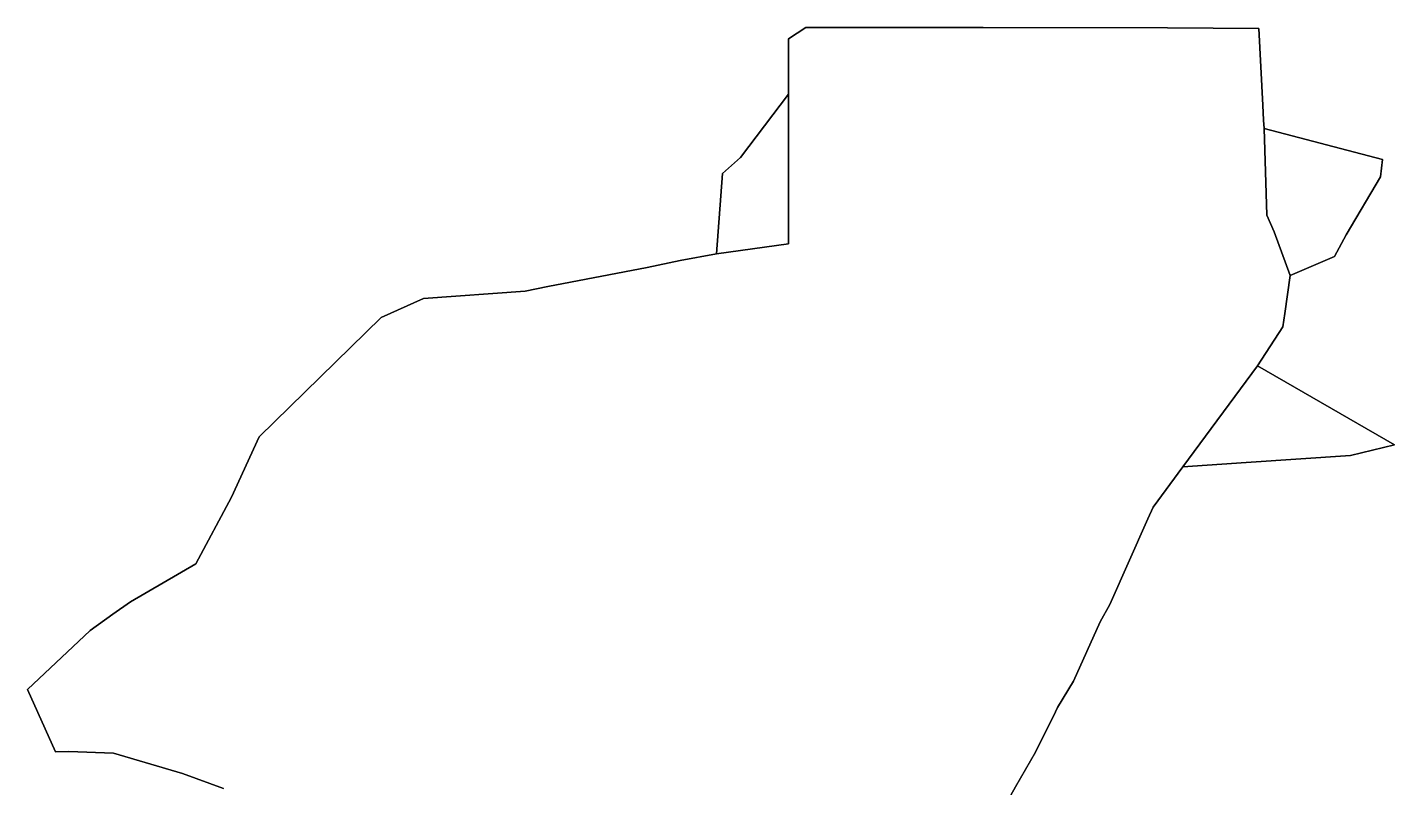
# Model space of a CAD drawing. Extents: x -81.91 to -76.23, y 42.63 to 48.59.
# Drawn here: x -81.91 to -76.23, y 45.43 to 48.59 of the extents above; entities that cross this region are included whole.
import ezdxf

# ---------------------------------------------------------------- set-up
doc = ezdxf.new("R2010")
doc.units = 0
doc.header["$MEASUREMENT"] = 0
doc.layers.add('GEO_', color=7, linetype='Continuous')

msp = doc.modelspace()

# ---------------------------------------------------------------- linework, layer by layer
at = {"layer": 'GEO_', "color": 7, "true_color": 0xffffff}
for p, q in [((-78.75, 48.5427), (-78.6778, 48.5887)), ((-78.75, 48.5427), (-78.6778, 48.5887)), ((-78.75, 48.5427), (-78.6778, 48.5887)), ((-78.6778, 48.5887), (-78.75, 48.5427)), ((-78.75, 48.5427), (-78.6778, 48.5887)), ((-78.75, 48.5427), (-78.6778, 48.5887)), ((-78.75, 48.5427), (-78.6778, 48.5887)), ((-78.6778, 48.5887), (-78.75, 48.5427)), ((-78.75, 48.5427), (-78.6778, 48.5887)), ((-78.75, 48.5427), (-78.6778, 48.5887)), ((-78.75, 48.5427), (-78.6778, 48.5887)), ((-78.6778, 48.5887), (-78.75, 48.5427)), ((-78.6778, 48.5887), (-78.35, 48.5887)), ((-78.6778, 48.5887), (-78.35, 48.5887)), ((-78.6778, 48.5887), (-78.6778, 48.5887)), ((-78.6778, 48.5887), (-78.35, 48.5887)), ((-78.35, 48.5887), (-78.6778, 48.5887)), ((-78.6778, 48.5887), (-78.35, 48.5887)), ((-78.6778, 48.5887), (-78.35, 48.5887)), ((-78.6778, 48.5887), (-78.6778, 48.5887)), ((-78.6778, 48.5887), (-78.35, 48.5887)), ((-78.35, 48.5887), (-78.6778, 48.5887)), ((-78.6778, 48.5887), (-78.35, 48.5887)), ((-78.6778, 48.5887), (-78.35, 48.5887)), ((-78.6778, 48.5887), (-78.6778, 48.5887)), ((-78.6778, 48.5887), (-78.35, 48.5887)), ((-78.35, 48.5887), (-78.6778, 48.5887)), ((-78.35, 48.5887), (-77.9419, 48.5899)), ((-77.9419, 48.5899), (-78.35, 48.5887)), ((-78.35, 48.5887), (-77.9419, 48.5899)), ((-77.9419, 48.5899), (-78.35, 48.5887)), ((-78.35, 48.5887), (-77.9419, 48.5899)), ((-77.9419, 48.5899), (-78.35, 48.5887)), ((-78.35, 48.5887), (-78.35, 48.5887)), ((-78.35, 48.5887), (-78.35, 48.5887)), ((-78.35, 48.5887), (-78.35, 48.5887)), ((-78.35, 48.5887), (-78.35, 48.5887)), ((-78.35, 48.5887), (-78.35, 48.5887)), ((-78.35, 48.5887), (-78.35, 48.5887)), ((-77.9419, 48.5899), (-77.1767, 48.5872)), ((-77.9419, 48.5899), (-77.1767, 48.5872)), ((-77.9419, 48.5899), (-77.9419, 48.5899)), ((-77.9419, 48.5899), (-77.1767, 48.5872)), ((-77.1767, 48.5872), (-77.9419, 48.5899)), ((-77.9419, 48.5899), (-77.1767, 48.5872)), ((-77.9419, 48.5899), (-77.1767, 48.5872)), ((-77.9419, 48.5899), (-77.9419, 48.5899)), ((-77.9419, 48.5899), (-77.1767, 48.5872)), ((-77.1767, 48.5872), (-77.9419, 48.5899)), ((-77.9419, 48.5899), (-77.1767, 48.5872)), ((-77.9419, 48.5899), (-77.1767, 48.5872)), ((-77.9419, 48.5899), (-77.9419, 48.5899)), ((-77.9419, 48.5899), (-77.1767, 48.5872)), ((-77.1767, 48.5872), (-77.9419, 48.5899)), ((-77.1767, 48.5872), (-76.7967, 48.5857)), ((-77.1767, 48.5872), (-76.7967, 48.5857)), ((-77.1767, 48.5872), (-77.1767, 48.5872)), ((-77.1767, 48.5872), (-76.7967, 48.5857)), ((-76.7967, 48.5857), (-77.1767, 48.5872)), ((-77.1767, 48.5872), (-76.7967, 48.5857)), ((-77.1767, 48.5872), (-76.7967, 48.5857)), ((-77.1767, 48.5872), (-77.1767, 48.5872)), ((-77.1767, 48.5872), (-77.1767, 48.5872)), ((-77.1767, 48.5872), (-76.7967, 48.5857)), ((-77.1767, 48.5872), (-76.7967, 48.5857)), ((-77.1767, 48.5872), (-77.1767, 48.5872)), ((-77.1767, 48.5872), (-76.7967, 48.5857)), ((-76.7967, 48.5857), (-77.1767, 48.5872)), ((-76.7967, 48.5857), (-76.7806, 48.267)), ((-76.7967, 48.5857), (-76.7806, 48.267)), ((-76.7967, 48.5857), (-76.7967, 48.5857)), ((-76.7967, 48.5857), (-76.7806, 48.267)), ((-76.7806, 48.267), (-76.7967, 48.5857)), ((-76.7967, 48.5857), (-76.7806, 48.267)), ((-76.7967, 48.5857), (-76.7806, 48.267)), ((-76.7967, 48.5857), (-76.7967, 48.5857)), ((-76.7967, 48.5857), (-76.7967, 48.5857)), ((-76.7967, 48.5857), (-76.7806, 48.267)), ((-76.7806, 48.267), (-76.7967, 48.5857)), ((-76.7967, 48.5857), (-76.7806, 48.267)), ((-76.7967, 48.5857), (-76.7806, 48.267)), ((-76.7967, 48.5857), (-76.7967, 48.5857)), ((-76.7967, 48.5857), (-76.7806, 48.267)), ((-76.7806, 48.267), (-76.7967, 48.5857)), ((-78.75, 48.3129), (-78.75, 48.5427)), ((-78.75, 48.3129), (-78.75, 48.5427)), ((-78.75, 48.3129), (-78.75, 48.5427)), ((-78.75, 48.5427), (-78.75, 48.5427)), ((-78.75, 48.5427), (-78.75, 48.3129)), ((-78.75, 48.3129), (-78.75, 48.5427)), ((-78.75, 48.3129), (-78.75, 48.5427)), ((-78.75, 48.3129), (-78.75, 48.5427)), ((-78.75, 48.5427), (-78.75, 48.5427)), ((-78.75, 48.5427), (-78.75, 48.3129)), ((-78.75, 48.3129), (-78.75, 48.5427)), ((-78.75, 48.3129), (-78.75, 48.5427)), ((-78.75, 48.3129), (-78.75, 48.5427)), ((-78.75, 48.5427), (-78.75, 48.5427)), ((-78.75, 48.5427), (-78.75, 48.3129)), ((-78.95, 48.0493), (-78.75, 48.3129)), ((-78.95, 48.0493), (-78.75, 48.3129)), ((-78.95, 48.0493), (-78.75, 48.3129)), ((-78.75, 48.3129), (-78.95, 48.0493)), ((-78.75, 47.6913), (-78.75, 48.3129)), ((-78.75, 47.6913), (-78.75, 48.3129)), ((-78.75, 47.6913), (-78.75, 48.3129)), ((-78.75, 48.3129), (-78.75, 48.3129)), ((-78.75, 48.3129), (-78.75, 47.6913)), ((-78.75, 47.6913), (-78.75, 48.3129)), ((-78.75, 47.6913), (-78.75, 48.3129)), ((-78.75, 47.6913), (-78.75, 48.3129)), ((-78.75, 48.3129), (-78.75, 48.3129)), ((-78.75, 48.3129), (-78.75, 47.6913)), ((-78.75, 48.3129), (-78.75, 48.3129)), ((-76.7806, 48.267), (-76.7783, 48.2043)), ((-76.7806, 48.267), (-76.7783, 48.2043)), ((-76.7806, 48.267), (-76.7806, 48.267)), ((-76.7806, 48.267), (-76.7783, 48.2043)), ((-76.7783, 48.2043), (-76.7806, 48.267)), ((-76.7806, 48.267), (-76.7783, 48.2043)), ((-76.7806, 48.267), (-76.7783, 48.2043)), ((-76.7806, 48.267), (-76.7806, 48.267)), ((-76.7806, 48.267), (-76.7783, 48.2043)), ((-76.7783, 48.2043), (-76.7806, 48.267)), ((-76.7806, 48.267), (-76.7783, 48.2043)), ((-76.7806, 48.267), (-76.7783, 48.2043)), ((-76.7806, 48.267), (-76.7806, 48.267)), ((-76.7806, 48.267), (-76.7783, 48.2043)), ((-76.7783, 48.2043), (-76.7806, 48.267)), ((-76.7806, 48.267), (-76.7806, 48.267)), ((-76.7806, 48.267), (-76.7806, 48.267)), ((-76.7806, 48.267), (-76.7806, 48.267)), ((-76.7783, 48.2043), (-76.775, 48.1695)), ((-76.7783, 48.2043), (-76.775, 48.1695)), ((-76.7783, 48.2043), (-76.7783, 48.2043)), ((-76.7783, 48.2043), (-76.775, 48.1695)), ((-76.775, 48.1695), (-76.7783, 48.2043)), ((-76.7783, 48.2043), (-76.775, 48.1695)), ((-76.7783, 48.2043), (-76.775, 48.1695)), ((-76.7783, 48.2043), (-76.7783, 48.2043)), ((-76.7783, 48.2043), (-76.775, 48.1695)), ((-76.775, 48.1695), (-76.7783, 48.2043)), ((-76.7783, 48.2043), (-76.775, 48.1695)), ((-76.7783, 48.2043), (-76.775, 48.1695)), ((-76.7783, 48.2043), (-76.7783, 48.2043)), ((-76.7783, 48.2043), (-76.775, 48.1695)), ((-76.775, 48.1695), (-76.7783, 48.2043)), ((-76.775, 48.1695), (-76.2833, 48.0417)), ((-76.775, 48.1695), (-76.2833, 48.0417)), ((-76.775, 48.1695), (-76.775, 48.1695)), ((-76.775, 48.1695), (-76.2833, 48.0417)), ((-76.2833, 48.0417), (-76.775, 48.1695)), ((-76.775, 48.1695), (-76.7639, 47.8095)), ((-76.775, 48.1695), (-76.7639, 47.8095)), ((-76.775, 48.1695), (-76.775, 48.1695)), ((-76.775, 48.1695), (-76.7639, 47.8095)), ((-76.7639, 47.8095), (-76.775, 48.1695)), ((-76.775, 48.1695), (-76.7639, 47.8095)), ((-76.775, 48.1695), (-76.7639, 47.8095)), ((-76.775, 48.1695), (-76.775, 48.1695)), ((-76.775, 48.1695), (-76.7639, 47.8095)), ((-76.7639, 47.8095), (-76.775, 48.1695)), ((-79.0244, 47.9826), (-78.95, 48.0493)), ((-79.0244, 47.9826), (-78.95, 48.0493)), ((-79.0244, 47.9826), (-78.95, 48.0493)), ((-78.95, 48.0493), (-79.0244, 47.9826)), ((-78.95, 48.0493), (-78.95, 48.0493)), ((-76.2833, 48.0417), (-76.2917, 47.9693)), ((-76.2833, 48.0417), (-76.2917, 47.9693)), ((-76.2833, 48.0417), (-76.2917, 47.9693)), ((-76.2917, 47.9693), (-76.2833, 48.0417)), ((-76.2833, 48.0417), (-76.2833, 48.0417)), ((-79.05, 47.6499), (-79.0244, 47.9826)), ((-79.05, 47.6499), (-79.0244, 47.9826)), ((-79.05, 47.6499), (-79.0244, 47.9826)), ((-79.0244, 47.9826), (-79.05, 47.6499)), ((-79.0244, 47.9826), (-79.0244, 47.9826)), ((-76.2917, 47.9693), (-76.4347, 47.7289)), ((-76.2917, 47.9693), (-76.4347, 47.7289)), ((-76.2917, 47.9693), (-76.4347, 47.7289)), ((-76.4347, 47.7289), (-76.2917, 47.9693)), ((-76.2917, 47.9693), (-76.2917, 47.9693)), ((-76.7639, 47.8095), (-76.7333, 47.741)), ((-76.7639, 47.8095), (-76.7333, 47.741)), ((-76.7639, 47.8095), (-76.7639, 47.8095)), ((-76.7639, 47.8095), (-76.7333, 47.741)), ((-76.7333, 47.741), (-76.7639, 47.8095)), ((-76.7639, 47.8095), (-76.7333, 47.741)), ((-76.7639, 47.8095), (-76.7333, 47.741)), ((-76.7639, 47.8095), (-76.7639, 47.8095)), ((-76.7639, 47.8095), (-76.7333, 47.741)), ((-76.7333, 47.741), (-76.7639, 47.8095)), ((-76.7333, 47.741), (-76.6667, 47.5589)), ((-76.7333, 47.741), (-76.6667, 47.5589)), ((-76.7333, 47.741), (-76.7333, 47.741)), ((-76.7333, 47.741), (-76.6667, 47.5589)), ((-76.6667, 47.5589), (-76.7333, 47.741)), ((-76.7333, 47.741), (-76.6667, 47.5589)), ((-76.7333, 47.741), (-76.6667, 47.5589)), ((-76.7333, 47.741), (-76.7333, 47.741)), ((-76.7333, 47.741), (-76.6667, 47.5589)), ((-76.6667, 47.5589), (-76.7333, 47.741)), ((-76.4347, 47.7289), (-76.4833, 47.6385)), ((-76.4347, 47.7289), (-76.4833, 47.6385)), ((-76.4347, 47.7289), (-76.4833, 47.6385)), ((-76.4833, 47.6385), (-76.4347, 47.7289)), ((-76.4347, 47.7289), (-76.4347, 47.7289)), ((-79.2, 47.6215), (-79.05, 47.6499)), ((-79.05, 47.6499), (-79.2, 47.6215)), ((-79.2, 47.6215), (-79.05, 47.6499)), ((-79.05, 47.6499), (-79.2, 47.6215)), ((-79.2, 47.6215), (-79.05, 47.6499)), ((-79.05, 47.6499), (-79.2, 47.6215)), ((-79.05, 47.6499), (-78.75, 47.6913)), ((-79.05, 47.6499), (-78.75, 47.6913)), ((-79.05, 47.6499), (-78.75, 47.6913)), ((-78.75, 47.6913), (-79.05, 47.6499)), ((-79.05, 47.6499), (-78.75, 47.6913)), ((-79.05, 47.6499), (-78.75, 47.6913)), ((-79.05, 47.6499), (-78.75, 47.6913)), ((-78.75, 47.6913), (-79.05, 47.6499)), ((-79.05, 47.6499), (-79.05, 47.6499)), ((-79.05, 47.6499), (-79.05, 47.6499)), ((-79.05, 47.6499), (-79.05, 47.6499)), ((-78.75, 47.6913), (-78.75, 47.6913)), ((-78.75, 47.6913), (-78.75, 47.6913)), ((-76.4833, 47.6385), (-76.6667, 47.5589)), ((-76.4833, 47.6385), (-76.6667, 47.5589)), ((-76.4833, 47.6385), (-76.6667, 47.5589)), ((-76.6667, 47.5589), (-76.4833, 47.6385)), ((-76.4833, 47.6385), (-76.4833, 47.6385)), ((-79.75, 47.5134), (-79.3375, 47.593)), ((-79.75, 47.5134), (-79.3375, 47.593)), ((-79.75, 47.5134), (-79.3375, 47.593)), ((-79.3375, 47.593), (-79.75, 47.5134)), ((-79.75, 47.5134), (-79.3375, 47.593)), ((-79.75, 47.5134), (-79.3375, 47.593)), ((-79.75, 47.5134), (-79.3375, 47.593)), ((-79.3375, 47.593), (-79.75, 47.5134)), ((-79.75, 47.5134), (-79.3375, 47.593)), ((-79.75, 47.5134), (-79.3375, 47.593)), ((-79.75, 47.5134), (-79.3375, 47.593)), ((-79.3375, 47.593), (-79.75, 47.5134)), ((-79.3375, 47.593), (-79.2, 47.6215)), ((-79.3375, 47.593), (-79.2, 47.6215)), ((-79.3375, 47.593), (-79.2, 47.6215)), ((-79.2, 47.6215), (-79.3375, 47.593)), ((-79.3375, 47.593), (-79.2, 47.6215)), ((-79.3375, 47.593), (-79.2, 47.6215)), ((-79.3375, 47.593), (-79.2, 47.6215)), ((-79.2, 47.6215), (-79.3375, 47.593)), ((-79.3375, 47.593), (-79.2, 47.6215)), ((-79.3375, 47.593), (-79.2, 47.6215)), ((-79.3375, 47.593), (-79.2, 47.6215)), ((-79.2, 47.6215), (-79.3375, 47.593)), ((-79.3375, 47.593), (-79.3375, 47.593)), ((-79.3375, 47.593), (-79.3375, 47.593)), ((-79.3375, 47.593), (-79.3375, 47.593)), ((-79.2, 47.6215), (-79.2, 47.6215)), ((-79.2, 47.6215), (-79.2, 47.6215)), ((-79.2, 47.6215), (-79.2, 47.6215)), ((-79.2, 47.6215), (-79.2, 47.6215)), ((-79.2, 47.6215), (-79.2, 47.6215)), ((-79.2, 47.6215), (-79.2, 47.6215)), ((-76.6667, 47.5589), (-76.6892, 47.4025)), ((-76.6667, 47.5589), (-76.6892, 47.4025)), ((-76.6667, 47.5589), (-76.6892, 47.4025)), ((-76.6892, 47.4025), (-76.6667, 47.5589)), ((-76.6667, 47.5589), (-76.6892, 47.4025)), ((-76.6667, 47.5589), (-76.6892, 47.4025)), ((-76.6667, 47.5589), (-76.6892, 47.4025)), ((-76.6892, 47.4025), (-76.6667, 47.5589)), ((-76.6667, 47.5589), (-76.6892, 47.4025)), ((-76.6667, 47.5589), (-76.6892, 47.4025)), ((-76.6667, 47.5589), (-76.6892, 47.4025)), ((-76.6892, 47.4025), (-76.6667, 47.5589)), ((-76.6667, 47.5589), (-76.6667, 47.5589)), ((-76.6667, 47.5589), (-76.6667, 47.5589)), ((-76.6667, 47.5589), (-76.6667, 47.5589)), ((-80.2667, 47.4642), (-79.8444, 47.4945)), ((-80.2667, 47.4642), (-79.8444, 47.4945)), ((-80.2667, 47.4642), (-79.8444, 47.4945)), ((-79.8444, 47.4945), (-80.2667, 47.4642)), ((-80.2667, 47.4642), (-79.8444, 47.4945)), ((-80.2667, 47.4642), (-79.8444, 47.4945)), ((-80.2667, 47.4642), (-79.8444, 47.4945)), ((-79.8444, 47.4945), (-80.2667, 47.4642)), ((-80.2667, 47.4642), (-79.8444, 47.4945)), ((-80.2667, 47.4642), (-79.8444, 47.4945)), ((-80.2667, 47.4642), (-79.8444, 47.4945)), ((-79.8444, 47.4945), (-80.2667, 47.4642)), ((-79.8444, 47.4945), (-79.75, 47.5134)), ((-79.8444, 47.4945), (-79.75, 47.5134)), ((-79.8444, 47.4945), (-79.75, 47.5134)), ((-79.75, 47.5134), (-79.8444, 47.4945)), ((-79.8444, 47.4945), (-79.75, 47.5134)), ((-79.8444, 47.4945), (-79.75, 47.5134)), ((-79.8444, 47.4945), (-79.75, 47.5134)), ((-79.75, 47.5134), (-79.8444, 47.4945)), ((-79.8444, 47.4945), (-79.75, 47.5134)), ((-79.8444, 47.4945), (-79.75, 47.5134)), ((-79.8444, 47.4945), (-79.75, 47.5134)), ((-79.75, 47.5134), (-79.8444, 47.4945)), ((-79.8444, 47.4945), (-79.8444, 47.4945)), ((-79.8444, 47.4945), (-79.8444, 47.4945)), ((-79.8444, 47.4945), (-79.8444, 47.4945)), ((-79.75, 47.5134), (-79.75, 47.5134)), ((-79.75, 47.5134), (-79.75, 47.5134)), ((-79.75, 47.5134), (-79.75, 47.5134)), ((-80.2667, 47.4642), (-80.4417, 47.3847)), ((-80.2667, 47.4642), (-80.4417, 47.3847)), ((-80.2667, 47.4642), (-80.4417, 47.3847)), ((-80.4417, 47.3847), (-80.2667, 47.4642)), ((-80.2667, 47.4642), (-80.4417, 47.3847)), ((-80.2667, 47.4642), (-80.4417, 47.3847)), ((-80.2667, 47.4642), (-80.4417, 47.3847)), ((-80.4417, 47.3847), (-80.2667, 47.4642)), ((-80.2667, 47.4642), (-80.4417, 47.3847)), ((-80.2667, 47.4642), (-80.4417, 47.3847)), ((-80.2667, 47.4642), (-80.4417, 47.3847)), ((-80.4417, 47.3847), (-80.2667, 47.4642)), ((-80.4417, 47.3847), (-80.2667, 47.4642)), ((-80.2667, 47.4642), (-80.4417, 47.3847)), ((-80.4417, 47.3847), (-80.2667, 47.4642)), ((-80.2667, 47.4642), (-80.4417, 47.3847)), ((-80.4417, 47.3847), (-80.2667, 47.4642)), ((-80.2667, 47.4642), (-80.4417, 47.3847)), ((-80.2667, 47.4642), (-80.2667, 47.4642)), ((-80.2667, 47.4642), (-80.2667, 47.4642)), ((-80.2667, 47.4642), (-80.2667, 47.4642)), ((-80.2667, 47.4642), (-80.2667, 47.4642)), ((-80.2667, 47.4642), (-80.2667, 47.4642)), ((-80.2667, 47.4642), (-80.2667, 47.4642)), ((-80.4417, 47.3847), (-80.9486, 46.8898)), ((-80.4417, 47.3847), (-80.9486, 46.8898)), ((-80.4417, 47.3847), (-80.9486, 46.8898)), ((-80.9486, 46.8898), (-80.4417, 47.3847)), ((-80.4417, 47.3847), (-80.9486, 46.8898)), ((-80.4417, 47.3847), (-80.9486, 46.8898)), ((-80.4417, 47.3847), (-80.9486, 46.8898)), ((-80.9486, 46.8898), (-80.4417, 47.3847)), ((-80.4417, 47.3847), (-80.9486, 46.8898)), ((-80.4417, 47.3847), (-80.9486, 46.8898)), ((-80.4417, 47.3847), (-80.9486, 46.8898)), ((-80.9486, 46.8898), (-80.4417, 47.3847)), ((-80.9486, 46.8898), (-80.4417, 47.3847)), ((-80.9486, 46.8898), (-80.4417, 47.3847)), ((-80.9486, 46.8898), (-80.4417, 47.3847)), ((-80.4417, 47.3847), (-80.9486, 46.8898)), ((-80.9486, 46.8898), (-80.4417, 47.3847)), ((-80.9486, 46.8898), (-80.4417, 47.3847)), ((-80.9486, 46.8898), (-80.4417, 47.3847)), ((-80.4417, 47.3847), (-80.9486, 46.8898)), ((-80.9486, 46.8898), (-80.4417, 47.3847)), ((-80.9486, 46.8898), (-80.4417, 47.3847)), ((-80.9486, 46.8898), (-80.4417, 47.3847)), ((-80.4417, 47.3847), (-80.9486, 46.8898)), ((-80.4417, 47.3847), (-80.4417, 47.3847)), ((-80.4417, 47.3847), (-80.4417, 47.3847)), ((-80.4417, 47.3847), (-80.4417, 47.3847)), ((-80.4417, 47.3847), (-80.4417, 47.3847)), ((-80.4417, 47.3847), (-80.4417, 47.3847)), ((-80.4417, 47.3847), (-80.4417, 47.3847)), ((-76.6892, 47.4025), (-76.6972, 47.3469)), ((-76.6892, 47.4025), (-76.6972, 47.3469)), ((-76.6892, 47.4025), (-76.6972, 47.3469)), ((-76.6972, 47.3469), (-76.6892, 47.4025)), ((-76.6892, 47.4025), (-76.6972, 47.3469)), ((-76.6892, 47.4025), (-76.6972, 47.3469)), ((-76.6892, 47.4025), (-76.6972, 47.3469)), ((-76.6972, 47.3469), (-76.6892, 47.4025)), ((-76.6892, 47.4025), (-76.6972, 47.3469)), ((-76.6892, 47.4025), (-76.6972, 47.3469)), ((-76.6892, 47.4025), (-76.6972, 47.3469)), ((-76.6972, 47.3469), (-76.6892, 47.4025)), ((-76.6892, 47.4025), (-76.6892, 47.4025)), ((-76.6892, 47.4025), (-76.6892, 47.4025)), ((-76.6892, 47.4025), (-76.6892, 47.4025)), ((-76.6972, 47.3469), (-76.8028, 47.1844)), ((-76.6972, 47.3469), (-76.8028, 47.1844)), ((-76.6972, 47.3469), (-76.8028, 47.1844)), ((-76.8028, 47.1844), (-76.6972, 47.3469)), ((-76.6972, 47.3469), (-76.8028, 47.1844)), ((-76.6972, 47.3469), (-76.8028, 47.1844)), ((-76.6972, 47.3469), (-76.8028, 47.1844)), ((-76.8028, 47.1844), (-76.6972, 47.3469)), ((-76.6972, 47.3469), (-76.8028, 47.1844)), ((-76.6972, 47.3469), (-76.8028, 47.1844)), ((-76.6972, 47.3469), (-76.8028, 47.1844)), ((-76.8028, 47.1844), (-76.6972, 47.3469)), ((-76.6972, 47.3469), (-76.6972, 47.3469)), ((-76.6972, 47.3469), (-76.6972, 47.3469)), ((-76.6972, 47.3469), (-76.6972, 47.3469)), ((-76.8028, 47.1844), (-77.1131, 46.765)), ((-76.8028, 47.1844), (-77.1131, 46.765)), ((-76.8028, 47.1844), (-77.1131, 46.765)), ((-77.1131, 46.765), (-76.8028, 47.1844)), ((-76.8028, 47.1844), (-77.1131, 46.765)), ((-76.8028, 47.1844), (-77.1131, 46.765)), ((-76.8028, 47.1844), (-77.1131, 46.765)), ((-77.1131, 46.765), (-76.8028, 47.1844)), ((-76.8028, 47.1844), (-76.8028, 47.1844)), ((-76.8028, 47.1844), (-76.8028, 47.1844)), ((-76.8028, 47.1844), (-76.2333, 46.8567)), ((-76.8028, 47.1844), (-76.2333, 46.8567)), ((-76.8028, 47.1844), (-76.8028, 47.1844)), ((-76.8028, 47.1844), (-76.2333, 46.8567)), ((-76.2333, 46.8567), (-76.8028, 47.1844)), ((-76.8028, 47.1844), (-76.2333, 46.8567)), ((-76.8028, 47.1844), (-76.2333, 46.8567)), ((-76.8028, 47.1844), (-76.8028, 47.1844)), ((-76.8028, 47.1844), (-76.2333, 46.8567)), ((-76.2333, 46.8567), (-76.8028, 47.1844)), ((-80.9486, 46.8898), (-81.0639, 46.6389)), ((-80.9486, 46.8898), (-81.0639, 46.6389)), ((-80.9486, 46.8898), (-81.0639, 46.6389)), ((-81.0639, 46.6389), (-80.9486, 46.8898)), ((-80.9486, 46.8898), (-81.0639, 46.6389)), ((-80.9486, 46.8898), (-81.0639, 46.6389)), ((-80.9486, 46.8898), (-81.0639, 46.6389)), ((-81.0639, 46.6389), (-80.9486, 46.8898)), ((-80.9486, 46.8898), (-81.0639, 46.6389)), ((-80.9486, 46.8898), (-81.0639, 46.6389)), ((-80.9486, 46.8898), (-81.0639, 46.6389)), ((-81.0639, 46.6389), (-80.9486, 46.8898)), ((-80.9486, 46.8898), (-81.0639, 46.6389)), ((-80.9486, 46.8898), (-81.0639, 46.6389)), ((-80.9486, 46.8898), (-81.0639, 46.6389)), ((-81.0639, 46.6389), (-80.9486, 46.8898)), ((-80.9486, 46.8898), (-81.0639, 46.6389)), ((-80.9486, 46.8898), (-81.0639, 46.6389)), ((-80.9486, 46.8898), (-81.0639, 46.6389)), ((-81.0639, 46.6389), (-80.9486, 46.8898)), ((-80.9486, 46.8898), (-81.0639, 46.6389)), ((-80.9486, 46.8898), (-81.0639, 46.6389)), ((-80.9486, 46.8898), (-81.0639, 46.6389)), ((-81.0639, 46.6389), (-80.9486, 46.8898)), ((-81.0639, 46.6389), (-80.9486, 46.8898)), ((-81.0639, 46.6389), (-80.9486, 46.8898)), ((-81.0639, 46.6389), (-80.9486, 46.8898)), ((-80.9486, 46.8898), (-81.0639, 46.6389)), ((-81.0639, 46.6389), (-80.9486, 46.8898)), ((-81.0639, 46.6389), (-80.9486, 46.8898)), ((-81.0639, 46.6389), (-80.9486, 46.8898)), ((-80.9486, 46.8898), (-81.0639, 46.6389)), ((-81.0639, 46.6389), (-80.9486, 46.8898)), ((-81.0639, 46.6389), (-80.9486, 46.8898)), ((-81.0639, 46.6389), (-80.9486, 46.8898)), ((-80.9486, 46.8898), (-81.0639, 46.6389)), ((-80.9486, 46.8898), (-80.9486, 46.8898)), ((-80.9486, 46.8898), (-80.9486, 46.8898)), ((-80.9486, 46.8898), (-80.9486, 46.8898)), ((-80.9486, 46.8898), (-80.9486, 46.8898)), ((-80.9486, 46.8898), (-80.9486, 46.8898)), ((-80.9486, 46.8898), (-80.9486, 46.8898)), ((-80.9486, 46.8898), (-80.9486, 46.8898)), ((-80.9486, 46.8898), (-80.9486, 46.8898)), ((-80.9486, 46.8898), (-80.9486, 46.8898)), ((-80.9486, 46.8898), (-80.9486, 46.8898)), ((-80.9486, 46.8898), (-80.9486, 46.8898)), ((-80.9486, 46.8898), (-80.9486, 46.8898)), ((-76.2333, 46.8567), (-76.4167, 46.8116)), ((-76.2333, 46.8567), (-76.4167, 46.8116)), ((-76.2333, 46.8567), (-76.4167, 46.8116)), ((-76.4167, 46.8116), (-76.2333, 46.8567)), ((-76.2333, 46.8567), (-76.4167, 46.8116)), ((-76.2333, 46.8567), (-76.4167, 46.8116)), ((-76.2333, 46.8567), (-76.4167, 46.8116)), ((-76.4167, 46.8116), (-76.2333, 46.8567)), ((-76.2333, 46.8567), (-76.2333, 46.8567)), ((-76.2333, 46.8567), (-76.2333, 46.8567)), ((-76.4167, 46.8116), (-76.85, 46.7834)), ((-76.4167, 46.8116), (-76.85, 46.7834)), ((-76.4167, 46.8116), (-76.85, 46.7834)), ((-76.85, 46.7834), (-76.4167, 46.8116)), ((-76.4167, 46.8116), (-76.85, 46.7834)), ((-76.4167, 46.8116), (-76.85, 46.7834)), ((-76.4167, 46.8116), (-76.85, 46.7834)), ((-76.85, 46.7834), (-76.4167, 46.8116)), ((-76.4167, 46.8116), (-76.4167, 46.8116)), ((-76.4167, 46.8116), (-76.4167, 46.8116)), ((-77.1131, 46.765), (-77.2361, 46.5977)), ((-77.1131, 46.765), (-77.2361, 46.5977)), ((-77.1131, 46.765), (-77.2361, 46.5977)), ((-77.2361, 46.5977), (-77.1131, 46.765)), ((-77.1131, 46.765), (-77.2361, 46.5977)), ((-77.1131, 46.765), (-77.2361, 46.5977)), ((-77.1131, 46.765), (-77.2361, 46.5977)), ((-77.2361, 46.5977), (-77.1131, 46.765)), ((-77.1131, 46.765), (-77.2361, 46.5977)), ((-77.1131, 46.765), (-77.2361, 46.5977)), ((-77.1131, 46.765), (-77.2361, 46.5977)), ((-77.2361, 46.5977), (-77.1131, 46.765)), ((-77.1131, 46.765), (-77.2361, 46.5977)), ((-77.1131, 46.765), (-77.2361, 46.5977)), ((-77.1131, 46.765), (-77.2361, 46.5977)), ((-77.2361, 46.5977), (-77.1131, 46.765)), ((-76.85, 46.7834), (-77.1131, 46.765)), ((-76.85, 46.7834), (-77.1131, 46.765)), ((-76.85, 46.7834), (-77.1131, 46.765)), ((-77.1131, 46.765), (-76.85, 46.7834)), ((-76.85, 46.7834), (-77.1131, 46.765)), ((-76.85, 46.7834), (-77.1131, 46.765)), ((-76.85, 46.7834), (-77.1131, 46.765)), ((-77.1131, 46.765), (-76.85, 46.7834)), ((-77.1131, 46.765), (-77.1131, 46.765)), ((-77.1131, 46.765), (-77.1131, 46.765)), ((-77.1131, 46.765), (-77.1131, 46.765)), ((-77.1131, 46.765), (-77.1131, 46.765)), ((-77.1131, 46.765), (-77.1131, 46.765)), ((-77.1131, 46.765), (-77.1131, 46.765)), ((-77.1131, 46.765), (-77.1131, 46.765)), ((-77.1131, 46.765), (-77.1131, 46.765)), ((-76.85, 46.7834), (-76.85, 46.7834)), ((-76.85, 46.7834), (-76.85, 46.7834)), ((-81.0639, 46.6389), (-81.2111, 46.3619)), ((-81.0639, 46.6389), (-81.2111, 46.3619)), ((-81.0639, 46.6389), (-81.2111, 46.3619)), ((-81.2111, 46.3619), (-81.0639, 46.6389)), ((-81.0639, 46.6389), (-81.2111, 46.3619)), ((-81.0639, 46.6389), (-81.2111, 46.3619)), ((-81.0639, 46.6389), (-81.2111, 46.3619)), ((-81.2111, 46.3619), (-81.0639, 46.6389)), ((-81.0639, 46.6389), (-81.2111, 46.3619)), ((-81.0639, 46.6389), (-81.2111, 46.3619)), ((-81.0639, 46.6389), (-81.2111, 46.3619)), ((-81.2111, 46.3619), (-81.0639, 46.6389)), ((-81.0639, 46.6389), (-81.2111, 46.3619)), ((-81.0639, 46.6389), (-81.2111, 46.3619)), ((-81.0639, 46.6389), (-81.2111, 46.3619)), ((-81.2111, 46.3619), (-81.0639, 46.6389)), ((-81.0639, 46.6389), (-81.2111, 46.3619)), ((-81.0639, 46.6389), (-81.2111, 46.3619)), ((-81.0639, 46.6389), (-81.2111, 46.3619)), ((-81.2111, 46.3619), (-81.0639, 46.6389)), ((-81.0639, 46.6389), (-81.2111, 46.3619)), ((-81.0639, 46.6389), (-81.2111, 46.3619)), ((-81.0639, 46.6389), (-81.2111, 46.3619)), ((-81.2111, 46.3619), (-81.0639, 46.6389)), ((-81.2111, 46.3619), (-81.0639, 46.6389)), ((-81.2111, 46.3619), (-81.0639, 46.6389)), ((-81.2111, 46.3619), (-81.0639, 46.6389)), ((-81.0639, 46.6389), (-81.2111, 46.3619)), ((-81.2111, 46.3619), (-81.0639, 46.6389)), ((-81.2111, 46.3619), (-81.0639, 46.6389)), ((-81.2111, 46.3619), (-81.0639, 46.6389)), ((-81.0639, 46.6389), (-81.2111, 46.3619)), ((-81.2111, 46.3619), (-81.0639, 46.6389)), ((-81.2111, 46.3619), (-81.0639, 46.6389)), ((-81.2111, 46.3619), (-81.0639, 46.6389)), ((-81.0639, 46.6389), (-81.2111, 46.3619)), ((-81.0639, 46.6389), (-81.0639, 46.6389)), ((-81.0639, 46.6389), (-81.0639, 46.6389)), ((-81.0639, 46.6389), (-81.0639, 46.6389)), ((-81.0639, 46.6389), (-81.0639, 46.6389)), ((-81.0639, 46.6389), (-81.0639, 46.6389)), ((-81.0639, 46.6389), (-81.0639, 46.6389)), ((-81.0639, 46.6389), (-81.0639, 46.6389)), ((-81.0639, 46.6389), (-81.0639, 46.6389)), ((-81.0639, 46.6389), (-81.0639, 46.6389)), ((-77.2361, 46.5977), (-77.2583, 46.549)), ((-77.2361, 46.5977), (-77.2583, 46.549)), ((-77.2361, 46.5977), (-77.2583, 46.549)), ((-77.2583, 46.549), (-77.2361, 46.5977)), ((-77.2361, 46.5977), (-77.2583, 46.549)), ((-77.2361, 46.5977), (-77.2583, 46.549)), ((-77.2361, 46.5977), (-77.2583, 46.549)), ((-77.2583, 46.549), (-77.2361, 46.5977)), ((-77.2361, 46.5977), (-77.2583, 46.549)), ((-77.2361, 46.5977), (-77.2583, 46.549)), ((-77.2361, 46.5977), (-77.2583, 46.549)), ((-77.2583, 46.549), (-77.2361, 46.5977)), ((-77.2361, 46.5977), (-77.2583, 46.549)), ((-77.2361, 46.5977), (-77.2583, 46.549)), ((-77.2361, 46.5977), (-77.2583, 46.549)), ((-77.2583, 46.549), (-77.2361, 46.5977)), ((-77.2361, 46.5977), (-77.2361, 46.5977)), ((-77.2361, 46.5977), (-77.2361, 46.5977)), ((-77.2361, 46.5977), (-77.2361, 46.5977)), ((-77.2361, 46.5977), (-77.2361, 46.5977)), ((-77.2583, 46.549), (-77.4167, 46.1938)), ((-77.2583, 46.549), (-77.4167, 46.1938)), ((-77.2583, 46.549), (-77.4167, 46.1938)), ((-77.4167, 46.1938), (-77.2583, 46.549)), ((-77.2583, 46.549), (-77.4167, 46.1938)), ((-77.2583, 46.549), (-77.4167, 46.1938)), ((-77.2583, 46.549), (-77.4167, 46.1938)), ((-77.4167, 46.1938), (-77.2583, 46.549)), ((-77.2583, 46.549), (-77.4167, 46.1938)), ((-77.2583, 46.549), (-77.4167, 46.1938)), ((-77.2583, 46.549), (-77.4167, 46.1938)), ((-77.2583, 46.549), (-77.4167, 46.1938)), ((-77.2583, 46.549), (-77.4167, 46.1938)), ((-77.4167, 46.1938), (-77.2583, 46.549)), ((-77.2583, 46.549), (-77.2583, 46.549)), ((-77.2583, 46.549), (-77.2583, 46.549)), ((-77.2583, 46.549), (-77.2583, 46.549)), ((-77.2583, 46.549), (-77.2583, 46.549)), ((-77.2583, 46.549), (-77.2583, 46.549)), ((-81.2111, 46.3619), (-81.4833, 46.205)), ((-81.2111, 46.3619), (-81.4833, 46.205)), ((-81.2111, 46.3619), (-81.4833, 46.205)), ((-81.4833, 46.205), (-81.2111, 46.3619)), ((-81.2111, 46.3619), (-81.4833, 46.205)), ((-81.2111, 46.3619), (-81.4833, 46.205)), ((-81.2111, 46.3619), (-81.4833, 46.205)), ((-81.4833, 46.205), (-81.2111, 46.3619)), ((-81.2111, 46.3619), (-81.4833, 46.205)), ((-81.2111, 46.3619), (-81.4833, 46.205)), ((-81.2111, 46.3619), (-81.4833, 46.205)), ((-81.4833, 46.205), (-81.2111, 46.3619)), ((-81.2111, 46.3619), (-81.4833, 46.205)), ((-81.2111, 46.3619), (-81.4833, 46.205)), ((-81.2111, 46.3619), (-81.4833, 46.205)), ((-81.4833, 46.205), (-81.2111, 46.3619)), ((-81.2111, 46.3619), (-81.4833, 46.205)), ((-81.2111, 46.3619), (-81.4833, 46.205)), ((-81.2111, 46.3619), (-81.4833, 46.205)), ((-81.4833, 46.205), (-81.2111, 46.3619)), ((-81.2111, 46.3619), (-81.4833, 46.205)), ((-81.2111, 46.3619), (-81.4833, 46.205)), ((-81.2111, 46.3619), (-81.4833, 46.205)), ((-81.4833, 46.205), (-81.2111, 46.3619)), ((-81.4833, 46.205), (-81.2111, 46.3619)), ((-81.4833, 46.205), (-81.2111, 46.3619)), ((-81.4833, 46.205), (-81.2111, 46.3619)), ((-81.2111, 46.3619), (-81.4833, 46.205)), ((-81.2111, 46.3619), (-81.2111, 46.3619)), ((-81.2111, 46.3619), (-81.2111, 46.3619)), ((-81.2111, 46.3619), (-81.2111, 46.3619)), ((-81.2111, 46.3619), (-81.2111, 46.3619)), ((-81.2111, 46.3619), (-81.2111, 46.3619)), ((-81.2111, 46.3619), (-81.2111, 46.3619)), ((-81.2111, 46.3619), (-81.2111, 46.3619)), ((-81.2111, 46.3619), (-81.2111, 46.3619)), ((-81.2111, 46.3619), (-81.2111, 46.3619)), ((-81.2111, 46.3619), (-81.2111, 46.3619)), ((-81.2111, 46.3619), (-81.2111, 46.3619)), ((-81.4833, 46.205), (-81.556, 46.1531)), ((-81.4833, 46.205), (-81.556, 46.1531)), ((-81.4833, 46.205), (-81.556, 46.1531)), ((-81.556, 46.1531), (-81.4833, 46.205)), ((-81.4833, 46.205), (-81.556, 46.1531)), ((-81.4833, 46.205), (-81.556, 46.1531)), ((-81.4833, 46.205), (-81.556, 46.1531)), ((-81.556, 46.1531), (-81.4833, 46.205)), ((-81.4833, 46.205), (-81.556, 46.1531)), ((-81.4833, 46.205), (-81.556, 46.1531)), ((-81.4833, 46.205), (-81.556, 46.1531)), ((-81.556, 46.1531), (-81.4833, 46.205)), ((-81.4833, 46.205), (-81.556, 46.1531)), ((-81.4833, 46.205), (-81.556, 46.1531)), ((-81.4833, 46.205), (-81.556, 46.1531)), ((-81.556, 46.1531), (-81.4833, 46.205)), ((-81.4833, 46.205), (-81.556, 46.1531)), ((-81.4833, 46.205), (-81.556, 46.1531)), ((-81.4833, 46.205), (-81.556, 46.1531)), ((-81.556, 46.1531), (-81.4833, 46.205)), ((-81.4833, 46.205), (-81.556, 46.1531)), ((-81.4833, 46.205), (-81.556, 46.1531)), ((-81.4833, 46.205), (-81.556, 46.1531)), ((-81.556, 46.1531), (-81.4833, 46.205)), ((-81.556, 46.1531), (-81.4833, 46.205)), ((-81.556, 46.1531), (-81.4833, 46.205)), ((-81.556, 46.1531), (-81.4833, 46.205)), ((-81.4833, 46.205), (-81.556, 46.1531)), ((-81.4833, 46.205), (-81.4833, 46.205)), ((-81.4833, 46.205), (-81.4833, 46.205)), ((-81.4833, 46.205), (-81.4833, 46.205)), ((-81.4833, 46.205), (-81.4833, 46.205)), ((-81.4833, 46.205), (-81.4833, 46.205)), ((-81.4833, 46.205), (-81.4833, 46.205)), ((-81.4833, 46.205), (-81.4833, 46.205)), ((-77.4167, 46.1938), (-77.4556, 46.1211)), ((-77.4167, 46.1938), (-77.4556, 46.1211)), ((-77.4167, 46.1938), (-77.4556, 46.1211)), ((-77.4556, 46.1211), (-77.4167, 46.1938)), ((-77.4167, 46.1938), (-77.4556, 46.1211)), ((-77.4167, 46.1938), (-77.4556, 46.1211)), ((-77.4167, 46.1938), (-77.4556, 46.1211)), ((-77.4556, 46.1211), (-77.4167, 46.1938)), ((-77.4167, 46.1938), (-77.4556, 46.1211)), ((-77.4167, 46.1938), (-77.4556, 46.1211)), ((-77.4167, 46.1938), (-77.4556, 46.1211)), ((-77.4556, 46.1211), (-77.4167, 46.1938)), ((-77.4167, 46.1938), (-77.4556, 46.1211)), ((-77.4167, 46.1938), (-77.4556, 46.1211)), ((-77.4167, 46.1938), (-77.4556, 46.1211)), ((-77.4556, 46.1211), (-77.4167, 46.1938)), ((-77.4167, 46.1938), (-77.4167, 46.1938)), ((-77.4167, 46.1938), (-77.4167, 46.1938)), ((-77.4167, 46.1938), (-77.4167, 46.1938)), ((-77.4167, 46.1938), (-77.4167, 46.1938)), ((-77.4167, 46.1938), (-77.4167, 46.1938)), ((-81.556, 46.1531), (-81.65, 46.0857)), ((-81.556, 46.1531), (-81.65, 46.0857)), ((-81.556, 46.1531), (-81.65, 46.0857)), ((-81.65, 46.0857), (-81.556, 46.1531)), ((-81.556, 46.1531), (-81.65, 46.0857)), ((-81.556, 46.1531), (-81.65, 46.0857)), ((-81.556, 46.1531), (-81.65, 46.0857)), ((-81.65, 46.0857), (-81.556, 46.1531)), ((-81.556, 46.1531), (-81.65, 46.0857)), ((-81.556, 46.1531), (-81.65, 46.0857)), ((-81.556, 46.1531), (-81.65, 46.0857)), ((-81.65, 46.0857), (-81.556, 46.1531)), ((-81.65, 46.0857), (-81.556, 46.1531)), ((-81.65, 46.0857), (-81.556, 46.1531)), ((-81.65, 46.0857), (-81.556, 46.1531)), ((-81.556, 46.1531), (-81.65, 46.0857)), ((-81.556, 46.1531), (-81.556, 46.1531)), ((-81.556, 46.1531), (-81.556, 46.1531)), ((-81.556, 46.1531), (-81.556, 46.1531)), ((-81.556, 46.1531), (-81.556, 46.1531)), ((-81.556, 46.1531), (-81.556, 46.1531)), ((-81.556, 46.1531), (-81.556, 46.1531)), ((-81.556, 46.1531), (-81.556, 46.1531)), ((-77.4556, 46.1211), (-77.5667, 45.8755)), ((-77.4556, 46.1211), (-77.5667, 45.8755)), ((-77.4556, 46.1211), (-77.5667, 45.8755)), ((-77.5667, 45.8755), (-77.4556, 46.1211)), ((-77.4556, 46.1211), (-77.5667, 45.8755)), ((-77.4556, 46.1211), (-77.5667, 45.8755)), ((-77.4556, 46.1211), (-77.5667, 45.8755)), ((-77.5667, 45.8755), (-77.4556, 46.1211)), ((-77.4556, 46.1211), (-77.5667, 45.8755)), ((-77.4556, 46.1211), (-77.5667, 45.8755)), ((-77.4556, 46.1211), (-77.5667, 45.8755)), ((-77.5667, 45.8755), (-77.4556, 46.1211)), ((-77.4556, 46.1211), (-77.5667, 45.8755)), ((-77.4556, 46.1211), (-77.5667, 45.8755)), ((-77.4556, 46.1211), (-77.5667, 45.8755)), ((-77.5667, 45.8755), (-77.4556, 46.1211)), ((-77.4556, 46.1211), (-77.5667, 45.8755)), ((-77.4556, 46.1211), (-77.5667, 45.8755)), ((-77.4556, 46.1211), (-77.5667, 45.8755)), ((-77.5667, 45.8755), (-77.4556, 46.1211)), ((-77.4556, 46.1211), (-77.5667, 45.8755)), ((-77.4556, 46.1211), (-77.5667, 45.8755)), ((-77.4556, 46.1211), (-77.5667, 45.8755)), ((-77.5667, 45.8755), (-77.4556, 46.1211)), ((-77.4556, 46.1211), (-77.4556, 46.1211)), ((-77.4556, 46.1211), (-77.4556, 46.1211)), ((-77.4556, 46.1211), (-77.4556, 46.1211)), ((-77.4556, 46.1211), (-77.4556, 46.1211)), ((-77.4556, 46.1211), (-77.4556, 46.1211)), ((-77.4556, 46.1211), (-77.4556, 46.1211)), ((-81.65, 46.0857), (-81.9111, 45.8402)), ((-81.65, 46.0857), (-81.9111, 45.8402)), ((-81.65, 46.0857), (-81.9111, 45.8402)), ((-81.9111, 45.8402), (-81.65, 46.0857)), ((-81.65, 46.0857), (-81.9111, 45.8402)), ((-81.65, 46.0857), (-81.9111, 45.8402)), ((-81.65, 46.0857), (-81.9111, 45.8402)), ((-81.9111, 45.8402), (-81.65, 46.0857)), ((-81.65, 46.0857), (-81.9111, 45.8402)), ((-81.65, 46.0857), (-81.9111, 45.8402)), ((-81.65, 46.0857), (-81.9111, 45.8402)), ((-81.9111, 45.8402), (-81.65, 46.0857)), ((-81.9111, 45.8402), (-81.65, 46.0857)), ((-81.9111, 45.8402), (-81.65, 46.0857)), ((-81.9111, 45.8402), (-81.65, 46.0857)), ((-81.65, 46.0857), (-81.9111, 45.8402)), ((-81.65, 46.0857), (-81.65, 46.0857)), ((-81.65, 46.0857), (-81.65, 46.0857)), ((-81.65, 46.0857), (-81.65, 46.0857)), ((-81.65, 46.0857), (-81.65, 46.0857)), ((-81.9111, 45.8402), (-81.7944, 45.5816)), ((-81.9111, 45.8402), (-81.7944, 45.5816)), ((-81.9111, 45.8402), (-81.9111, 45.8402)), ((-81.9111, 45.8402), (-81.7944, 45.5816)), ((-81.7944, 45.5816), (-81.9111, 45.8402)), ((-81.9111, 45.8402), (-81.9111, 45.8402)), ((-81.9111, 45.8402), (-81.7944, 45.5816)), ((-81.9111, 45.8402), (-81.9111, 45.8402)), ((-81.9111, 45.8402), (-81.7944, 45.5816)), ((-81.7944, 45.5816), (-81.9111, 45.8402)), ((-81.9111, 45.8402), (-81.9111, 45.8402)), ((-81.9111, 45.8402), (-81.9111, 45.8402)), ((-81.9111, 45.8402), (-81.7944, 45.5816)), ((-81.9111, 45.8402), (-81.7944, 45.5816)), ((-81.9111, 45.8402), (-81.9111, 45.8402)), ((-81.9111, 45.8402), (-81.7944, 45.5816)), ((-81.7944, 45.5816), (-81.9111, 45.8402)), ((-81.9111, 45.8402), (-81.9111, 45.8402)), ((-81.9111, 45.8402), (-81.9111, 45.8402)), ((-81.9111, 45.8402), (-81.9111, 45.8402)), ((-81.7944, 45.5816), (-81.9111, 45.8402)), ((-81.7944, 45.5816), (-81.9111, 45.8402)), ((-81.7944, 45.5816), (-81.9111, 45.8402)), ((-81.9111, 45.8402), (-81.9111, 45.8402)), ((-81.9111, 45.8402), (-81.7944, 45.5816)), ((-77.5667, 45.8755), (-77.6333, 45.7659)), ((-77.5667, 45.8755), (-77.6333, 45.7659)), ((-77.5667, 45.8755), (-77.6333, 45.7659)), ((-77.6333, 45.7659), (-77.5667, 45.8755)), ((-77.5667, 45.8755), (-77.6333, 45.7659)), ((-77.5667, 45.8755), (-77.6333, 45.7659)), ((-77.5667, 45.8755), (-77.6333, 45.7659)), ((-77.6333, 45.7659), (-77.5667, 45.8755)), ((-77.5667, 45.8755), (-77.6333, 45.7659)), ((-77.5667, 45.8755), (-77.6333, 45.7659)), ((-77.5667, 45.8755), (-77.6333, 45.7659)), ((-77.6333, 45.7659), (-77.5667, 45.8755)), ((-77.5667, 45.8755), (-77.6333, 45.7659)), ((-77.5667, 45.8755), (-77.6333, 45.7659)), ((-77.5667, 45.8755), (-77.6333, 45.7659)), ((-77.6333, 45.7659), (-77.5667, 45.8755)), ((-77.5667, 45.8755), (-77.6333, 45.7659)), ((-77.5667, 45.8755), (-77.6333, 45.7659)), ((-77.5667, 45.8755), (-77.6333, 45.7659)), ((-77.6333, 45.7659), (-77.5667, 45.8755)), ((-77.5667, 45.8755), (-77.6333, 45.7659)), ((-77.5667, 45.8755), (-77.6333, 45.7659)), ((-77.5667, 45.8755), (-77.6333, 45.7659)), ((-77.6333, 45.7659), (-77.5667, 45.8755)), ((-77.5667, 45.8755), (-77.5667, 45.8755)), ((-77.5667, 45.8755), (-77.5667, 45.8755)), ((-77.5667, 45.8755), (-77.5667, 45.8755)), ((-77.5667, 45.8755), (-77.5667, 45.8755)), ((-77.5667, 45.8755), (-77.5667, 45.8755)), ((-77.5667, 45.8755), (-77.5667, 45.8755)), ((-77.6333, 45.7659), (-77.6417, 45.7473)), ((-77.6333, 45.7659), (-77.6417, 45.7473)), ((-77.6333, 45.7659), (-77.6417, 45.7473)), ((-77.6417, 45.7473), (-77.6333, 45.7659)), ((-77.6333, 45.7659), (-77.6417, 45.7473)), ((-77.6333, 45.7659), (-77.6417, 45.7473)), ((-77.6333, 45.7659), (-77.6417, 45.7473)), ((-77.6417, 45.7473), (-77.6333, 45.7659)), ((-77.6333, 45.7659), (-77.6417, 45.7473)), ((-77.6333, 45.7659), (-77.6417, 45.7473)), ((-77.6333, 45.7659), (-77.6417, 45.7473)), ((-77.6333, 45.7659), (-77.6417, 45.7473)), ((-77.6333, 45.7659), (-77.6417, 45.7473)), ((-77.6417, 45.7473), (-77.6333, 45.7659)), ((-77.6333, 45.7659), (-77.6417, 45.7473)), ((-77.6333, 45.7659), (-77.6417, 45.7473)), ((-77.6333, 45.7659), (-77.6417, 45.7473)), ((-77.6333, 45.7659), (-77.6417, 45.7473)), ((-77.6333, 45.7659), (-77.6417, 45.7473)), ((-77.6417, 45.7473), (-77.6333, 45.7659)), ((-77.6333, 45.7659), (-77.6333, 45.7659)), ((-77.6333, 45.7659), (-77.6333, 45.7659)), ((-77.6333, 45.7659), (-77.6333, 45.7659)), ((-77.6333, 45.7659), (-77.6333, 45.7659)), ((-77.6333, 45.7659), (-77.6333, 45.7659)), ((-77.6333, 45.7659), (-77.6333, 45.7659)), ((-77.6333, 45.7659), (-77.6333, 45.7659)), ((-77.6333, 45.7659), (-77.6333, 45.7659)), ((-77.6417, 45.7473), (-77.725, 45.5805)), ((-77.6417, 45.7473), (-77.725, 45.5805)), ((-77.6417, 45.7473), (-77.725, 45.5805)), ((-77.725, 45.5805), (-77.6417, 45.7473)), ((-77.6417, 45.7473), (-77.725, 45.5805)), ((-77.6417, 45.7473), (-77.725, 45.5805)), ((-77.6417, 45.7473), (-77.725, 45.5805)), ((-77.725, 45.5805), (-77.6417, 45.7473)), ((-77.6417, 45.7473), (-77.725, 45.5805)), ((-77.6417, 45.7473), (-77.725, 45.5805)), ((-77.6417, 45.7473), (-77.725, 45.5805)), ((-77.725, 45.5805), (-77.6417, 45.7473)), ((-77.6417, 45.7473), (-77.725, 45.5805)), ((-77.6417, 45.7473), (-77.725, 45.5805)), ((-77.6417, 45.7473), (-77.725, 45.5805)), ((-77.725, 45.5805), (-77.6417, 45.7473)), ((-77.6417, 45.7473), (-77.725, 45.5805)), ((-77.6417, 45.7473), (-77.725, 45.5805)), ((-77.6417, 45.7473), (-77.725, 45.5805)), ((-77.725, 45.5805), (-77.6417, 45.7473)), ((-77.6417, 45.7473), (-77.725, 45.5805)), ((-77.6417, 45.7473), (-77.725, 45.5805)), ((-77.6417, 45.7473), (-77.725, 45.5805)), ((-77.725, 45.5805), (-77.6417, 45.7473)), ((-77.6417, 45.7473), (-77.6417, 45.7473)), ((-77.6417, 45.7473), (-77.6417, 45.7473)), ((-77.6417, 45.7473), (-77.6417, 45.7473)), ((-77.6417, 45.7473), (-77.6417, 45.7473)), ((-77.6417, 45.7473), (-77.6417, 45.7473)), ((-77.6417, 45.7473), (-77.6417, 45.7473)), ((-77.6417, 45.7473), (-77.6417, 45.7473)), ((-77.6417, 45.7473), (-77.6417, 45.7473)), ((-81.7944, 45.5816), (-81.7389, 45.5831)), ((-81.7389, 45.5831), (-81.7944, 45.5816)), ((-81.7389, 45.5831), (-81.7944, 45.5816)), ((-81.7389, 45.5831), (-81.7944, 45.5816)), ((-81.7389, 45.5831), (-81.7944, 45.5816)), ((-81.7944, 45.5816), (-81.7389, 45.5831)), ((-81.7944, 45.5816), (-81.7944, 45.5816)), ((-81.7944, 45.5816), (-81.7944, 45.5816)), ((-81.7944, 45.5816), (-81.7944, 45.5816)), ((-81.7944, 45.5816), (-81.7944, 45.5816)), ((-81.7944, 45.5816), (-81.7944, 45.5816)), ((-81.7944, 45.5816), (-81.7944, 45.5816)), ((-81.7389, 45.5831), (-81.5528, 45.5757)), ((-81.7389, 45.5831), (-81.5528, 45.5757)), ((-81.7389, 45.5831), (-81.7389, 45.5831)), ((-81.7389, 45.5831), (-81.5528, 45.5757)), ((-81.5528, 45.5757), (-81.7389, 45.5831)), ((-81.5528, 45.5757), (-81.7389, 45.5831)), ((-81.5528, 45.5757), (-81.7389, 45.5831)), ((-81.5528, 45.5757), (-81.7389, 45.5831)), ((-81.7389, 45.5831), (-81.7389, 45.5831)), ((-81.7389, 45.5831), (-81.5528, 45.5757)), ((-81.5528, 45.5757), (-81.2667, 45.4916)), ((-81.5528, 45.5757), (-81.2667, 45.4916)), ((-81.5528, 45.5757), (-81.5528, 45.5757)), ((-81.5528, 45.5757), (-81.2667, 45.4916)), ((-81.2667, 45.4916), (-81.5528, 45.5757)), ((-81.2667, 45.4916), (-81.5528, 45.5757)), ((-81.2667, 45.4916), (-81.5528, 45.5757)), ((-81.2667, 45.4916), (-81.5528, 45.5757)), ((-81.5528, 45.5757), (-81.5528, 45.5757)), ((-81.5528, 45.5757), (-81.2667, 45.4916)), ((-77.725, 45.5805), (-77.8083, 45.4361)), ((-77.725, 45.5805), (-77.8083, 45.4361)), ((-77.725, 45.5805), (-77.8083, 45.4361)), ((-77.8083, 45.4361), (-77.725, 45.5805)), ((-77.725, 45.5805), (-77.8083, 45.4361)), ((-77.725, 45.5805), (-77.8083, 45.4361)), ((-77.725, 45.5805), (-77.8083, 45.4361)), ((-77.8083, 45.4361), (-77.725, 45.5805)), ((-77.725, 45.5805), (-77.8083, 45.4361)), ((-77.725, 45.5805), (-77.8083, 45.4361)), ((-77.725, 45.5805), (-77.8083, 45.4361)), ((-77.8083, 45.4361), (-77.725, 45.5805)), ((-77.725, 45.5805), (-77.8083, 45.4361)), ((-77.725, 45.5805), (-77.8083, 45.4361)), ((-77.725, 45.5805), (-77.8083, 45.4361)), ((-77.8083, 45.4361), (-77.725, 45.5805)), ((-77.725, 45.5805), (-77.8083, 45.4361)), ((-77.725, 45.5805), (-77.8083, 45.4361)), ((-77.725, 45.5805), (-77.8083, 45.4361)), ((-77.8083, 45.4361), (-77.725, 45.5805)), ((-77.725, 45.5805), (-77.8083, 45.4361)), ((-77.725, 45.5805), (-77.8083, 45.4361)), ((-77.725, 45.5805), (-77.8083, 45.4361)), ((-77.8083, 45.4361), (-77.725, 45.5805)), ((-77.725, 45.5805), (-77.725, 45.5805)), ((-77.725, 45.5805), (-77.725, 45.5805)), ((-77.725, 45.5805), (-77.725, 45.5805)), ((-77.725, 45.5805), (-77.725, 45.5805)), ((-77.725, 45.5805), (-77.725, 45.5805)), ((-77.725, 45.5805), (-77.725, 45.5805)), ((-81.2667, 45.4916), (-81.0961, 45.4302)), ((-81.2667, 45.4916), (-81.0961, 45.4302)), ((-81.2667, 45.4916), (-81.2667, 45.4916)), ((-81.2667, 45.4916), (-81.0961, 45.4302)), ((-81.0961, 45.4302), (-81.2667, 45.4916)), ((-81.0961, 45.4302), (-81.2667, 45.4916)), ((-81.0961, 45.4302), (-81.2667, 45.4916)), ((-81.0961, 45.4302), (-81.2667, 45.4916)), ((-81.2667, 45.4916), (-81.2667, 45.4916)), ((-81.2667, 45.4916), (-81.0961, 45.4302)), ((-77.8083, 45.4361), (-77.95, 45.185)), ((-77.8083, 45.4361), (-77.95, 45.185)), ((-77.8083, 45.4361), (-77.95, 45.185)), ((-77.95, 45.185), (-77.8083, 45.4361)), ((-77.8083, 45.4361), (-77.95, 45.185)), ((-77.8083, 45.4361), (-77.95, 45.185)), ((-77.8083, 45.4361), (-77.95, 45.185)), ((-77.95, 45.185), (-77.8083, 45.4361)), ((-77.8083, 45.4361), (-77.8083, 45.4361)), ((-77.8083, 45.4361), (-77.8083, 45.4361)), ((-77.8083, 45.4361), (-77.8083, 45.4361)), ((-77.8083, 45.4361), (-77.8083, 45.4361)), ((-77.8083, 45.4361), (-77.8083, 45.4361)), ((-77.8083, 45.4361), (-77.8083, 45.4361)), ((-77.8083, 45.4361), (-77.8083, 45.4361)), ((-77.8083, 45.4361), (-77.8083, 45.4361))]:
    msp.add_line(p, q, dxfattribs=at)

doc.saveas('drawing.dxf')
